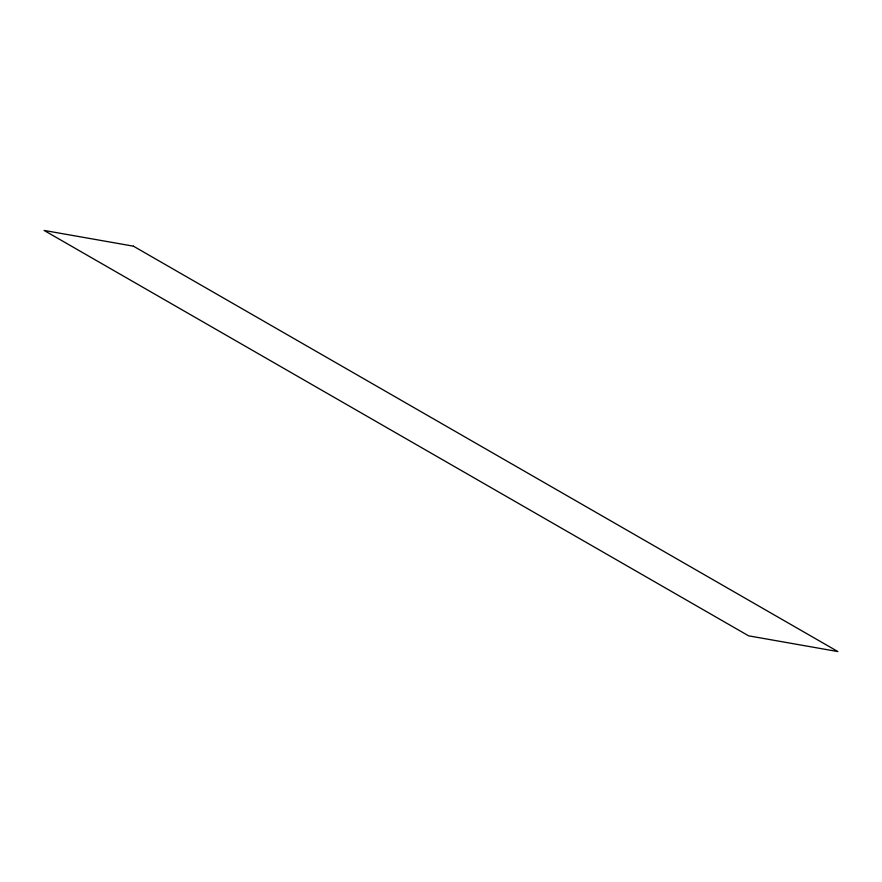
<?xml version="1.0" encoding="UTF-8"?>
<svg xmlns="http://www.w3.org/2000/svg" width="882" height="882" viewBox="0 0 882 882"><rect width="100%" height="100%" fill="white"/><g stroke="black" fill="none" stroke-linecap="round" stroke-linejoin="round"><path stroke-width="1.32" d="M133.391 246.166L44.1 230.434L748.609 635.834L837.9 651.566L133.391 246.166"/></g></svg>
